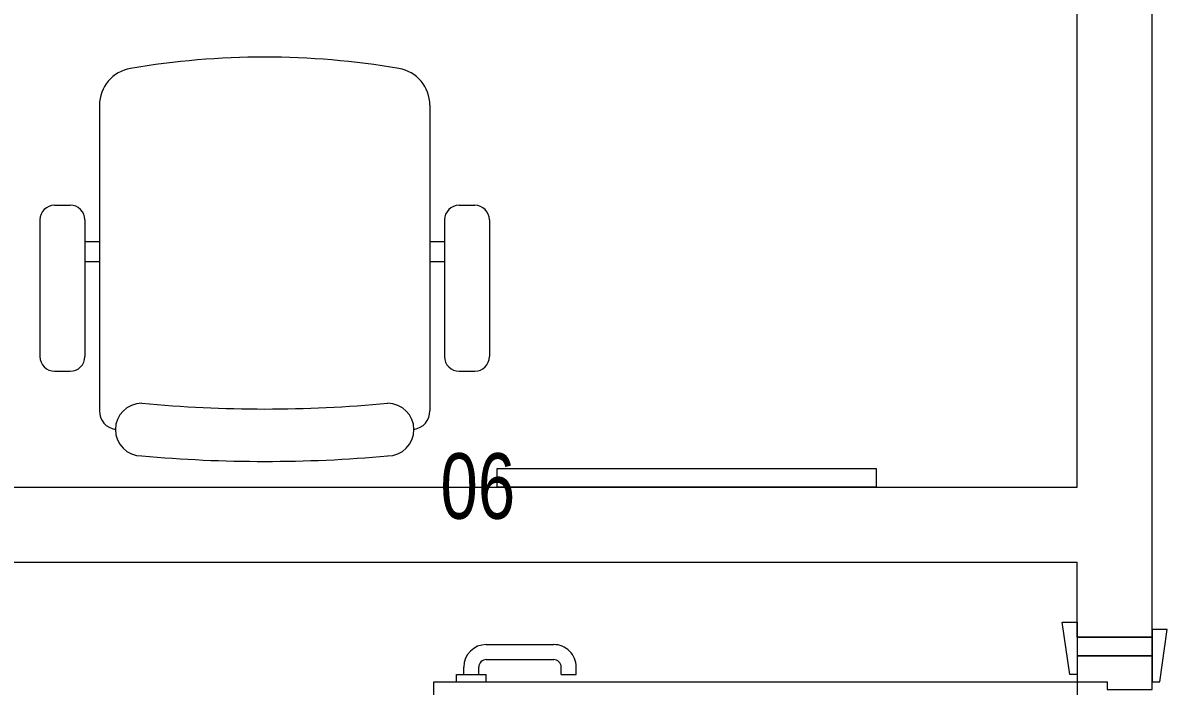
# Model space of a CAD drawing. Extents: x -234346 to 58427, y -132654 to -82394.
# Drawn here: x -130067 to -128540, y -113528 to -112642 of the extents above; entities that cross this region are included whole.
import ezdxf

# ---------------------------------------------------------------- set-up
doc = ezdxf.new("R2010")
doc.units = 0
doc.header["$LTSCALE"] = 8
doc.layers.get('0').update_dxf_attribs({"color": 9, "lineweight": 5})
for name, color, linetype, lineweight in [('72_EGR_EQP_TAG', 9, 'Continuous', 5), ('LOADING', 9, 'Continuous', 5), ('NEW Wall', 9, 'Continuous', 5), ('Walls', 9, 'Continuous', 5), ('Wooden Joinery', 9, 'Continuous', 5)]:
    doc.layers.add(name, color=color, linetype=linetype, lineweight=lineweight)
doc.styles.add('X3G_ENTITY_257CFD', font='swisscl.ttf', dxfattribs={"height": 200})

# ---------------------------------------------------------------- blocks, each defined once
blk = doc.blocks.new('A$C72370EFE')
at = {"layer": 'Wooden Joinery'}
for p, q in [((-0.01, -0.03), (-0.01, -0.07)), ((0, -0.03), (-0.01, -0.03)), ((0.04, -0.03), (0.05, -0.03)), ((0.05, -0.03), (0.05, -0.07)), ((-0.01, -0.04), (-0.02, -0.04)), ((0.05, -0.04), (0.06, -0.04)), ((-0.01, -0.06), (-0.02, -0.06)), ((0.05, -0.06), (0.06, -0.06)), ((-0.05, -0.07), (-0.05, -0.16)), ((-0.03, -0.07), (-0.03, -0.16)), ((0, -0.07), (-0.01, -0.07)), ((0.04, -0.07), (0.05, -0.07)), ((0.07, -0.07), (0.07, -0.16)), ((0.09, -0.07), (0.09, -0.16)), ((-0.01, -0.17), (-0.02, -0.17)), ((-0.01, -0.17), (-0.01, -0.19)), ((0.05, -0.17), (0.06, -0.17)), ((0.05, -0.17), (0.05, -0.19)), ((-0.01, -0.19), (-0.02, -0.19)), ((0.05, -0.19), (0.06, -0.19))]:
    blk.add_line(p, q, dxfattribs=at)
for centre, radius, start, end in [((-0.02, -0.07), 0.03, 90, 180), ((0.06, -0.07), 0.03, 0, 90), ((-0.02, -0.07), 0.01, 90, 180), ((0.06, -0.07), 0.01, 0, 90), ((-0.02, -0.16), 0.03, 180, 270), ((-0.02, -0.16), 0.01, 180, 270), ((0.06, -0.16), 0.01, 270, 0), ((0.06, -0.16), 0.03, 270, 0)]:
    blk.add_arc(centre, radius, start, end, dxfattribs=at)
blk = doc.blocks.new('A$C5DAD61B4')
at = {"layer": 'Wooden Joinery'}
for points in [[(80, 959.1), (80, 969.1), (10, 979.1), (10, 959.1)], [(940, 959.1), (940, 969.1), (1010, 979.1), (1010, 959.1)], [(70, 859.1), (70, 849.1), (0, 839.1), (0, 859.1)], [(120, 859.1), (120, 0), (80, 0), (80, 859.1)], [(950, 859.1), (950, 849.1), (1020, 839.1), (1020, 859.1)]]:
    blk.add_lwpolyline(points, close=True, dxfattribs=at)
for points in [[(45, 859.1), (45, 959.1), (20, 959.1), (20, 859.1), (45, 859.1)], [(45, 859.1), (80, 859.1), (80, 899.1), (90, 899.1), (90, 959.1), (45, 959.1), (45, 859.1)], [(975, 859.1), (940, 859.1), (940, 899.1), (930, 899.1), (930, 959.1), (975, 959.1), (975, 859.1)], [(975, 859.1), (975, 959.1), (1000, 959.1), (1000, 859.1), (975, 859.1)]]:
    blk.add_lwpolyline(points, dxfattribs=at)
blk.add_arc((80, 859.1), 860, 272.666, 0, dxfattribs=at)
at = {"layer": 'Wooden Joinery', "xscale": 999.9999999998854, "yscale": 999.9999999998854, "zscale": 999.9999999998854, "rotation": 180}
blk.add_blockref('A$C72370EFE', (120, 0), dxfattribs=at)
blk = doc.blocks.new('*X17')
for p, q in [((5, 3), (5, 3)), ((5, 3), (5, 3)), ((5, 3), (5, 3)), ((5, 3), (5, 3)), ((5, 3), (5, 3)), ((5, 3), (5, 3)), ((5, 3), (5, 3)), ((5, 3), (5, 3)), ((5, 3), (5, 3)), ((5, 3), (5, 3)), ((5, 3), (5, 3)), ((5, 3), (5, 3)), ((5, 3), (5, 3)), ((5, 3), (5, 3)), ((5, 3), (5, 3)), ((5, 3), (5, 3)), ((5, 3), (5, 3)), ((5, 3), (5, 3)), ((5, 3), (5, 3)), ((5, 3), (5, 3)), ((5, 3), (5, 3)), ((5, 3), (5, 3)), ((5, 3), (5, 3)), ((5, 3), (5, 3)), ((5, 3), (5, 3)), ((5, 3), (5, 3)), ((5, 3), (5, 3)), ((5, 3), (5, 3)), ((5, 3), (5, 3)), ((5, 3), (5, 3)), ((5, 3), (5, 3)), ((5, 3), (5, 3)), ((5, 3), (5, 3)), ((5, 3), (5, 3)), ((5, 3), (5, 3)), ((5, 3), (5, 3)), ((5, 3), (5, 3)), ((5, 3), (5, 3)), ((5, 3), (5, 3)), ((5, 3), (5, 3)), ((5, 3), (5, 3)), ((5, 3), (5, 3)), ((5, 3), (5, 3)), ((5, 3), (5, 3)), ((5, 3), (5, 3)), ((5, 3), (5, 3)), ((5, 3), (5, 3)), ((5, 3), (5, 3)), ((5, 3), (5, 3)), ((5, 3), (5, 3)), ((5, 3), (5, 3)), ((5, 3), (5, 3)), ((5, 3), (5, 3)), ((5, 3), (5, 3)), ((5, 3), (5, 3)), ((5, 3), (5, 3)), ((5, 3), (5, 3)), ((5, 3), (5, 3)), ((5, 3), (5, 3)), ((5, 3), (5, 3)), ((5, 3), (5, 3)), ((5, 3), (5, 3)), ((5, 3), (5, 3)), ((5, 3), (5, 3)), ((5, 3), (5, 3)), ((5, 3), (5, 3)), ((6, 3), (5, 3)), ((5, 3), (5, 3)), ((6, 3), (5, 3)), ((5, 3), (5, 3)), ((6, 3), (5, 3)), ((5, 3), (5, 3)), ((6, 3), (5, 3)), ((5, 3), (5, 3)), ((5, 3), (5, 3)), ((5, 3), (5, 3)), ((5, 3), (5, 3)), ((5, 3), (5, 3)), ((5, 3), (5, 3)), ((5, 3), (5, 3)), ((5, 3), (5, 3)), ((5, 3), (5, 3)), ((5, 3), (5, 3)), ((5, 3), (5, 3)), ((5, 3), (5, 3)), ((5, 3), (5, 3)), ((5, 3), (5, 3)), ((5, 3), (5, 3)), ((5, 3), (5, 3)), ((5, 3), (5, 3)), ((5, 3), (5, 3)), ((5, 3), (5, 3)), ((5, 3), (5, 3)), ((5, 3), (5, 3)), ((5, 3), (5, 3)), ((5, 3), (5, 3)), ((6, 3), (6, 3)), ((6, 3), (6, 3)), ((6, 3), (6, 3)), ((6, 3), (6, 3)), ((6, 3), (6, 3)), ((6, 3), (6, 3)), ((6, 3), (6, 3)), ((6, 3), (6, 3)), ((6, 3), (6, 3)), ((6, 3), (6, 3)), ((6, 3), (6, 3)), ((6, 3), (6, 3)), ((6, 3), (6, 3)), ((6, 3), (6, 3)), ((6, 3), (6, 3)), ((6, 3), (6, 3)), ((6, 3), (6, 3)), ((6, 3), (6, 3)), ((6, 3), (6, 3)), ((6, 3), (6, 3)), ((6, 3), (6, 3)), ((6, 3), (6, 3)), ((6, 3), (6, 3)), ((6, 3), (6, 3)), ((6, 3), (6, 3)), ((6, 3), (6, 3)), ((6, 3), (6, 3)), ((6, 3), (6, 3)), ((6, 3), (6, 3)), ((6, 3), (6, 3)), ((6, 3), (6, 3)), ((6, 3), (6, 3)), ((6, 3), (6, 3)), ((6, 3), (6, 3)), ((6, 3), (6, 3)), ((6, 3), (6, 3)), ((6, 3), (6, 3)), ((6, 3), (6, 3)), ((6, 3), (6, 3)), ((6, 3), (6, 3)), ((6, 3), (6, 3)), ((6, 3), (6, 3)), ((6, 3), (6, 3)), ((6, 3), (6, 3)), ((6, 3), (6, 3)), ((6, 3), (6, 3)), ((6, 3), (6, 3)), ((6, 3), (6, 3)), ((6, 3), (6, 3)), ((6, 3), (6, 3)), ((6, 3), (6, 3)), ((6, 3), (6, 3)), ((6, 3), (6, 3)), ((6, 3), (6, 3)), ((6, 3), (6, 3)), ((6, 3), (6, 3)), ((6, 3), (6, 3)), ((6, 3), (6, 3)), ((6, 3), (6, 3)), ((6, 3), (6, 3)), ((6, 3), (6, 3)), ((6, 3), (6, 3)), ((6, 3), (6, 3)), ((6, 3), (6, 3)), ((6, 3), (6, 3)), ((6, 3), (6, 3)), ((6, 3), (6, 3)), ((6, 3), (6, 3)), ((6, 3), (6, 3)), ((6, 3), (6, 3)), ((6, 3), (6, 3)), ((6, 3), (6, 3)), ((6, 3), (6, 3)), ((6, 3), (6, 3)), ((6, 3), (6, 3)), ((6, 3), (6, 3)), ((6, 3), (6, 3)), ((6, 3), (6, 3)), ((6, 3), (6, 3)), ((6, 3), (6, 3)), ((6, 3), (6, 3)), ((6, 3), (6, 3)), ((6, 3), (6, 3)), ((6, 3), (6, 3)), ((6, 3), (6, 3)), ((6, 3), (6, 3)), ((6, 3), (6, 3)), ((6, 3), (6, 3)), ((6, 3), (6, 3)), ((6, 3), (6, 3)), ((6, 3), (6, 3)), ((6, 3), (6, 3)), ((6, 3), (6, 3)), ((6, 3), (6, 3)), ((6, 3), (6, 3)), ((6, 3), (6, 3)), ((6, 3), (6, 3)), ((6, 3), (6, 3)), ((6, 3), (6, 3)), ((6, 3), (6, 3)), ((6, 3), (6, 3)), ((6, 3), (6, 3)), ((6, 3), (6, 3)), ((6, 3), (6, 3)), ((6, 3), (6, 3)), ((6, 3), (6, 3)), ((6, 3), (6, 3)), ((6, 3), (6, 3)), ((6, 3), (6, 3)), ((6, 3), (6, 3)), ((6, 3), (6, 3)), ((6, 3), (6, 3)), ((6, 3), (6, 3)), ((6, 3), (6, 3)), ((6, 3), (6, 3)), ((6, 3), (6, 3)), ((6, 3), (6, 3)), ((6, 3), (6, 3)), ((6, 3), (6, 3)), ((6, 3), (6, 3)), ((6, 3), (6, 3)), ((6, 3), (6, 3)), ((6, 3), (6, 3)), ((6, 3), (6, 3)), ((6, 3), (6, 3)), ((6, 3), (6, 3)), ((6, 3), (6, 3)), ((6, 3), (6, 3)), ((6, 3), (6, 3)), ((6, 3), (6, 3)), ((6, 3), (6, 3)), ((6, 3), (6, 3)), ((6, 3), (6, 3)), ((6, 3), (6, 3)), ((6, 3), (6, 3)), ((6, 3), (6, 3)), ((6, 3), (6, 3)), ((6, 3), (6, 3)), ((6, 3), (6, 3)), ((6, 3), (6, 3)), ((6, 3), (6, 3)), ((6, 3), (6, 3)), ((6, 3), (6, 3)), ((6, 3), (6, 3)), ((6, 3), (6, 3)), ((6, 3), (6, 3)), ((6, 3), (6, 3)), ((6, 3), (6, 3)), ((6, 3), (6, 3)), ((6, 3), (6, 3)), ((6, 3), (6, 3)), ((6, 3), (6, 3)), ((6, 3), (6, 3)), ((6, 3), (6, 3)), ((6, 3), (6, 3)), ((6, 3), (6, 3)), ((6, 3), (6, 3)), ((6, 3), (6, 3)), ((6, 3), (6, 3)), ((6, 3), (6, 3)), ((6, 3), (6, 3)), ((6, 3), (6, 3)), ((6, 3), (6, 3)), ((6, 3), (6, 3)), ((6, 3), (6, 3)), ((6, 3), (6, 3)), ((6, 3), (6, 3)), ((6, 3), (6, 3)), ((6, 3), (6, 3)), ((6, 3), (6, 3)), ((6, 3), (6, 3)), ((6, 3), (6, 3)), ((6, 3), (6, 3)), ((6, 3), (6, 3)), ((6, 3), (6, 3)), ((6, 3), (6, 3)), ((6, 3), (6, 3)), ((6, 3), (6, 3)), ((6, 3), (6, 3)), ((6, 3), (6, 3)), ((6, 3), (6, 3)), ((6, 3), (6, 3)), ((6, 3), (6, 3)), ((6, 3), (6, 3)), ((6, 3), (6, 3)), ((6, 3), (6, 3)), ((6, 3), (6, 3)), ((6, 3), (6, 3)), ((6, 3), (6, 3)), ((6, 3), (6, 3)), ((6, 3), (6, 3)), ((6, 3), (6, 3)), ((6, 3), (6, 3)), ((6, 3), (6, 3)), ((6, 3), (6, 3)), ((6, 3), (6, 3)), ((6, 3), (6, 3)), ((6, 3), (6, 3)), ((6, 3), (6, 3)), ((6, 3), (6, 3)), ((6, 3), (6, 3)), ((6, 3), (6, 3)), ((6, 3), (6, 3)), ((6, 3), (6, 3)), ((6, 3), (5, 3)), ((6, 3), (5, 3)), ((6, 3), (5, 3)), ((6, 3), (5, 3)), ((6, 3), (5, 3)), ((6, 3), (6, 3)), ((6, 3), (6, 3)), ((6, 3), (6, 3)), ((6, 3), (6, 3)), ((6, 3), (6, 3)), ((6, 3), (6, 3)), ((6, 3), (6, 3)), ((6, 3), (6, 3)), ((6, 3), (6, 3)), ((6, 3), (6, 3)), ((6, 3), (6, 3)), ((6, 3), (6, 3)), ((6, 3), (6, 3)), ((6, 3), (6, 3)), ((6, 3), (6, 3)), ((6, 3), (6, 3)), ((6, 3), (6, 3)), ((6, 3), (6, 3)), ((6, 3), (6, 3)), ((6, 3), (6, 3)), ((6, 3), (6, 3)), ((6, 3), (6, 3)), ((6, 3), (6, 3)), ((6, 3), (6, 3)), ((6, 3), (6, 3)), ((6, 3), (6, 3)), ((6, 3), (6, 3)), ((6, 3), (6, 3)), ((6, 3), (6, 3)), ((6, 3), (6, 3)), ((6, 3), (6, 3)), ((6, 3), (6, 3)), ((6, 3), (6, 3)), ((6, 3), (6, 3)), ((6, 3), (6, 3)), ((6, 3), (6, 3)), ((6, 3), (6, 3)), ((6, 3), (6, 3)), ((6, 3), (6, 3)), ((6, 3), (6, 3)), ((6, 3), (6, 3)), ((6, 3), (6, 3)), ((6, 3), (6, 3)), ((6, 3), (6, 3)), ((6, 3), (6, 3)), ((6, 3), (6, 3)), ((6, 3), (6, 3)), ((6, 3), (6, 3)), ((6, 3), (6, 3)), ((6, 3), (6, 3)), ((6, 3), (6, 3)), ((6, 3), (6, 3)), ((6, 3), (6, 3)), ((6, 3), (6, 3)), ((6, 3), (6, 3)), ((6, 3), (6, 3)), ((6, 3), (6, 3)), ((6, 3), (6, 3)), ((6, 3), (6, 3)), ((6, 3), (6, 3)), ((6, 3), (6, 3)), ((6, 3), (6, 3)), ((6, 3), (6, 3)), ((6, 3), (6, 3)), ((6, 3), (6, 3)), ((6, 3), (6, 3)), ((6, 3), (6, 3)), ((6, 3), (6, 3)), ((6, 3), (6, 3)), ((6, 3), (6, 3)), ((6, 3), (6, 3)), ((6, 3), (6, 3)), ((6, 3), (6, 3)), ((6, 3), (6, 3)), ((6, 3), (6, 3)), ((6, 3), (6, 3)), ((6, 3), (6, 3)), ((6, 3), (6, 3)), ((6, 3), (6, 3)), ((6, 3), (6, 3)), ((6, 3), (6, 3)), ((6, 3), (6, 3)), ((6, 3), (6, 3)), ((6, 3), (6, 3)), ((6, 3), (6, 3)), ((6, 3), (6, 3)), ((6, 3), (6, 3)), ((6, 3), (6, 3)), ((6, 3), (6, 3)), ((6, 3), (6, 3)), ((6, 3), (6, 3)), ((6, 3), (6, 3)), ((6, 3), (6, 3)), ((6, 3), (6, 3)), ((6, 3), (6, 3)), ((6, 3), (6, 3)), ((6, 3), (6, 3)), ((6, 3), (6, 3)), ((6, 3), (6, 3)), ((6, 3), (6, 3)), ((6, 3), (6, 3)), ((6, 3), (6, 3)), ((6, 3), (6, 3)), ((6, 3), (6, 3)), ((6, 3), (6, 3)), ((6, 3), (6, 3)), ((6, 3), (6, 3)), ((6, 3), (6, 3)), ((6, 3), (6, 3)), ((6, 3), (6, 3)), ((6, 3), (6, 3)), ((6, 3), (6, 3)), ((6, 3), (6, 3)), ((6, 3), (6, 3)), ((6, 3), (6, 3)), ((6, 3), (6, 3)), ((6, 3), (6, 3)), ((6, 3), (6, 3)), ((6, 3), (6, 3)), ((6, 3), (6, 3)), ((6, 3), (6, 3)), ((6, 3), (6, 3)), ((6, 3), (6, 3)), ((6, 3), (6, 3)), ((6, 3), (6, 3)), ((6, 3), (6, 3)), ((6, 3), (6, 3)), ((6, 3), (6, 3)), ((6, 3), (6, 3)), ((6, 3), (6, 3)), ((6, 3), (6, 3)), ((6, 3), (6, 3)), ((6, 3), (6, 3)), ((6, 3), (6, 3)), ((6, 3), (6, 3)), ((6, 3), (6, 3)), ((6, 3), (6, 3)), ((6, 3), (6, 3)), ((6, 3), (6, 3)), ((6, 3), (6, 3)), ((6, 3), (6, 3)), ((6, 3), (6, 3)), ((6, 3), (6, 3)), ((6, 3), (6, 3)), ((6, 3), (6, 3)), ((6, 3), (6, 3)), ((6, 3), (6, 3)), ((6, 3), (6, 3)), ((6, 3), (6, 3)), ((6, 3), (6, 3)), ((6, 3), (6, 3)), ((6, 3), (6, 3)), ((6, 3), (6, 3)), ((6, 3), (6, 3)), ((6, 3), (6, 3)), ((6, 3), (6, 3)), ((6, 3), (6, 3)), ((6, 3), (6, 3)), ((6, 3), (6, 3)), ((6, 3), (6, 3)), ((6, 3), (6, 3)), ((6, 3), (6, 3)), ((6, 3), (6, 3)), ((6, 3), (6, 3)), ((6, 3), (6, 3)), ((6, 3), (6, 3)), ((6, 3), (6, 3)), ((6, 3), (6, 3)), ((6, 3), (6, 3)), ((6, 3), (6, 3)), ((6, 3), (6, 3)), ((6, 3), (6, 3)), ((6, 3), (6, 3)), ((6, 3), (6, 3)), ((6, 3), (6, 3)), ((6, 3), (6, 3)), ((6, 3), (6, 3)), ((6, 3), (6, 3)), ((6, 3), (6, 3)), ((6, 3), (6, 3)), ((6, 3), (6, 3)), ((6, 3), (6, 3)), ((6, 3), (6, 3)), ((6, 3), (6, 3)), ((6, 3), (6, 3)), ((6, 3), (6, 3)), ((6, 3), (6, 3)), ((6, 3), (6, 3)), ((6, 3), (6, 3)), ((6, 3), (6, 3)), ((6, 3), (6, 3)), ((6, 3), (6, 3)), ((6, 3), (6, 3)), ((6, 3), (6, 3)), ((6, 3), (6, 3)), ((6, 3), (6, 3)), ((6, 3), (6, 3)), ((6, 3), (6, 3)), ((6, 3), (6, 3)), ((6, 3), (6, 3)), ((6, 3), (6, 3)), ((6, 3), (6, 3)), ((6, 3), (6, 3)), ((6, 3), (6, 3)), ((6, 3), (6, 3)), ((6, 3), (6, 3)), ((6, 3), (6, 3)), ((6, 3), (6, 3)), ((6, 3), (6, 3)), ((6, 3), (6, 3)), ((6, 3), (6, 3)), ((6, 3), (6, 3)), ((6, 3), (6, 3)), ((6, 3), (6, 3)), ((6, 3), (6, 3)), ((6, 3), (6, 3)), ((6, 3), (6, 3)), ((6, 3), (6, 3)), ((6, 3), (6, 3)), ((6, 3), (6, 3)), ((6, 3), (6, 3)), ((6, 3), (6, 3)), ((6, 3), (6, 3)), ((6, 3), (6, 3)), ((6, 3), (6, 3)), ((6, 3), (6, 3)), ((6, 3), (6, 3)), ((6, 3), (6, 3)), ((6, 3), (6, 3)), ((6, 3), (6, 3)), ((6, 3), (6, 3)), ((6, 3), (6, 3)), ((6, 3), (6, 3)), ((6, 3), (6, 3)), ((6, 3), (6, 3)), ((6, 3), (6, 3)), ((6, 3), (6, 3)), ((6, 3), (6, 3)), ((6, 3), (6, 3)), ((6, 3), (6, 3)), ((6, 3), (6, 3)), ((6, 3), (6, 3)), ((6, 3), (6, 3)), ((6, 3), (6, 3)), ((6, 3), (6, 3)), ((6, 3), (6, 3)), ((6, 3), (6, 3)), ((6, 3), (6, 3)), ((6, 3), (6, 3)), ((6, 3), (6, 3)), ((6, 3), (6, 3)), ((6, 3), (6, 3)), ((6, 3), (6, 3)), ((6, 3), (6, 3)), ((6, 3), (6, 3)), ((6, 3), (6, 3)), ((6, 3), (6, 3)), ((6, 3), (6, 3)), ((6, 3), (6, 3)), ((6, 3), (6, 3)), ((6, 3), (6, 3)), ((6, 3), (6, 3)), ((6, 3), (6, 3)), ((6, 3), (6, 3)), ((6, 3), (6, 3)), ((6, 3), (6, 3)), ((6, 3), (6, 3)), ((6, 3), (6, 3)), ((6, 3), (6, 3)), ((6, 3), (6, 3)), ((6, 3), (6, 3)), ((6, 3), (6, 3)), ((6, 3), (6, 3)), ((6, 3), (6, 3)), ((6, 3), (6, 3)), ((6, 3), (6, 3)), ((6, 3), (6, 3)), ((6, 3), (6, 3)), ((6, 3), (6, 3)), ((6, 3), (6, 3)), ((6, 3), (6, 3)), ((6, 3), (6, 3)), ((6, 3), (6, 3)), ((6, 3), (6, 3)), ((6, 3), (6, 3)), ((6, 3), (6, 3)), ((6, 3), (6, 3)), ((6, 3), (6, 3)), ((6, 3), (6, 3)), ((6, 3), (6, 3)), ((6, 3), (6, 3)), ((6, 3), (6, 3)), ((6, 3), (6, 3)), ((6, 3), (6, 3)), ((6, 3), (6, 3)), ((6, 3), (6, 3)), ((6, 3), (6, 3)), ((6, 3), (6, 3)), ((6, 3), (6, 3)), ((6, 3), (6, 3)), ((6, 3), (6, 3)), ((6, 3), (6, 3)), ((6, 3), (6, 3)), ((6, 3), (6, 3)), ((6, 3), (6, 3)), ((6, 3), (6, 3)), ((6, 3), (6, 3)), ((6, 3), (6, 3)), ((6, 3), (6, 3)), ((6, 3), (6, 3)), ((6, 3), (6, 3)), ((6, 3), (6, 3)), ((6, 3), (6, 3)), ((6, 3), (6, 3)), ((6, 3), (6, 3)), ((6, 3), (6, 3)), ((6, 3), (6, 3))]:
    blk.add_line(p, q)
blk = doc.blocks.new('*X18')
for p, q in [((13, 1), (13, 1)), ((13, 1), (13, 1)), ((13, 1), (13, 1)), ((13, 1), (13, 1)), ((13, 1), (13, 1)), ((13, 1), (13, 1)), ((13, 1), (13, 1)), ((13, 1), (13, 1)), ((13, 1), (13, 1)), ((13, 1), (13, 1)), ((13, 1), (13, 1)), ((13, 1), (13, 1)), ((13, 1), (13, 1)), ((13, 1), (13, 1)), ((13, 1), (13, 1)), ((13, 1), (14, 1)), ((13, 1), (14, 1)), ((13, 1), (14, 1)), ((13, 1), (13, 1)), ((13, 1), (13, 1)), ((13, 1), (13, 1)), ((13, 1), (13, 1)), ((13, 1), (13, 1)), ((13, 1), (13, 1)), ((13, 1), (13, 1)), ((13, 1), (13, 1)), ((13, 1), (13, 1)), ((13, 1), (13, 1)), ((13, 1), (13, 1)), ((13, 1), (13, 1)), ((13, 1), (13, 1)), ((13, 1), (13, 1)), ((13, 1), (13, 1)), ((13, 1), (13, 1)), ((13, 1), (13, 1)), ((13, 1), (13, 1)), ((13, 1), (13, 1)), ((13, 1), (13, 1)), ((13, 1), (13, 1)), ((13, 1), (13, 1)), ((13, 1), (13, 1)), ((13, 1), (13, 1)), ((13, 1), (13, 1)), ((13, 1), (13, 1)), ((13, 1), (13, 1)), ((13, 1), (13, 1)), ((13, 1), (13, 1)), ((13, 1), (13, 1)), ((13, 1), (13, 1)), ((13, 1), (13, 1)), ((13, 1), (13, 1)), ((13, 1), (13, 1)), ((13, 1), (13, 1)), ((13, 1), (13, 1)), ((13, 1), (13, 1)), ((13, 1), (13, 1)), ((13, 1), (13, 1)), ((13, 1), (13, 1)), ((13, 1), (13, 1)), ((13, 1), (13, 1)), ((13, 1), (13, 1)), ((13, 1), (13, 1)), ((13, 1), (13, 1)), ((13, 1), (13, 1)), ((13, 1), (13, 1)), ((13, 1), (13, 1)), ((13, 1), (13, 1)), ((13, 1), (13, 1)), ((13, 1), (13, 1)), ((13, 1), (13, 1)), ((13, 1), (13, 1)), ((13, 1), (13, 1)), ((13, 1), (13, 1)), ((13, 1), (13, 1)), ((13, 1), (13, 1)), ((13, 1), (13, 1)), ((13, 1), (13, 1)), ((13, 1), (13, 1)), ((13, 1), (13, 1)), ((13, 1), (13, 1)), ((13, 1), (13, 1)), ((13, 1), (13, 1)), ((13, 1), (13, 1)), ((13, 1), (13, 1)), ((13, 1), (13, 1)), ((13, 1), (13, 1)), ((13, 1), (13, 1)), ((13, 1), (13, 1)), ((13, 1), (13, 1)), ((13, 1), (13, 1)), ((13, 1), (13, 1)), ((13, 1), (13, 1)), ((13, 1), (13, 1)), ((13, 1), (13, 1)), ((13, 1), (13, 1)), ((13, 1), (13, 1)), ((13, 1), (13, 1)), ((13, 1), (13, 1)), ((13, 1), (13, 1)), ((13, 1), (13, 1)), ((13, 1), (13, 1)), ((13, 1), (13, 1)), ((13, 1), (13, 1)), ((13, 1), (13, 1)), ((13, 1), (13, 1)), ((13, 1), (13, 1)), ((13, 1), (13, 1)), ((13, 1), (13, 1)), ((13, 1), (13, 1)), ((13, 1), (13, 1)), ((13, 1), (13, 1)), ((13, 1), (13, 1)), ((13, 1), (13, 1)), ((13, 1), (13, 1)), ((13, 1), (13, 1)), ((13, 1), (13, 1)), ((13, 1), (13, 1)), ((13, 1), (13, 1)), ((13, 1), (13, 1)), ((13, 1), (13, 1)), ((13, 1), (13, 1)), ((13, 1), (13, 1)), ((13, 1), (13, 1)), ((13, 1), (14, 1)), ((13, 0), (13, 0)), ((13, 0), (13, 0)), ((13, 0), (13, 0)), ((13, 0), (13, 0)), ((13, 0), (13, 0)), ((13, 0), (13, 0)), ((13, 0), (13, 0)), ((13, 0), (13, 0)), ((13, 0), (13, 0)), ((13, 0), (13, 0)), ((13, 0), (13, 0)), ((13, 0), (13, 0)), ((13, 0), (13, 0)), ((13, 0), (13, 0)), ((13, 0), (13, 0)), ((13, 0), (13, 0)), ((13, 0), (13, 0)), ((13, 0), (13, 0)), ((13, 0), (13, 0)), ((13, 0), (13, 0)), ((13, 0), (13, 0)), ((13, 0), (13, 0)), ((13, 0), (13, 0)), ((13, 0), (13, 0)), ((13, 0), (13, 0)), ((13, 0), (13, 0)), ((13, 0), (13, 0)), ((13, 0), (13, 0)), ((13, 0), (13, 0)), ((13, 0), (13, 0)), ((13, 0), (13, 0)), ((13, 0), (13, 0)), ((13, 0), (13, 0)), ((13, 0), (13, 0)), ((13, 0), (13, 0)), ((13, 0), (13, 0)), ((13, 0), (13, 0)), ((13, 0), (13, 0)), ((13, 0), (13, 0)), ((13, 0), (13, 0)), ((13, 0), (13, 0)), ((13, 0), (13, 0)), ((13, 0), (13, 0)), ((13, 0), (13, 0)), ((13, 0), (13, 0)), ((13, 0), (13, 0)), ((13, 0), (13, 0)), ((13, 0), (13, 0)), ((13, 0), (14, 0)), ((13, 0), (14, 0)), ((13, 0), (13, 0)), ((13, 0), (14, 0)), ((14, 1), (14, 1)), ((14, 1), (14, 1)), ((14, 1), (14, 1)), ((14, 1), (14, 1)), ((14, 1), (14, 1)), ((14, 1), (14, 1)), ((14, 1), (14, 1)), ((14, 1), (14, 1)), ((14, 1), (14, 1)), ((14, 1), (14, 1)), ((14, 1), (14, 1)), ((14, 1), (14, 1)), ((14, 1), (14, 1)), ((14, 1), (14, 1)), ((14, 1), (14, 1)), ((14, 1), (14, 1)), ((14, 1), (14, 1)), ((14, 1), (14, 1)), ((14, 1), (14, 1)), ((14, 1), (14, 1)), ((14, 1), (14, 1)), ((14, 1), (14, 1)), ((14, 1), (14, 1)), ((14, 1), (14, 1)), ((14, 1), (14, 1)), ((14, 1), (14, 1)), ((14, 1), (14, 1)), ((14, 1), (14, 1)), ((14, 1), (14, 1)), ((14, 1), (14, 1)), ((14, 1), (14, 1)), ((14, 1), (14, 1)), ((14, 1), (14, 1)), ((14, 1), (14, 1)), ((14, 1), (14, 1)), ((14, 1), (14, 1)), ((14, 1), (14, 1)), ((14, 1), (14, 1)), ((14, 1), (14, 1)), ((14, 1), (14, 1)), ((14, 1), (14, 1)), ((14, 1), (14, 1)), ((14, 1), (14, 1)), ((14, 1), (14, 1)), ((14, 1), (14, 1)), ((14, 1), (14, 1)), ((14, 1), (14, 1)), ((14, 1), (14, 1)), ((14, 1), (14, 1)), ((14, 1), (14, 1)), ((14, 1), (14, 1)), ((14, 1), (14, 1)), ((14, 1), (14, 1)), ((14, 1), (14, 1)), ((14, 1), (14, 1)), ((14, 1), (14, 1)), ((14, 1), (14, 1)), ((14, 1), (14, 1)), ((14, 1), (14, 1)), ((14, 1), (14, 1)), ((14, 1), (14, 1)), ((14, 1), (14, 1)), ((14, 1), (14, 1)), ((14, 1), (14, 1)), ((14, 1), (14, 1)), ((14, 1), (14, 1)), ((14, 1), (14, 1)), ((14, 1), (14, 1)), ((14, 1), (14, 1)), ((14, 1), (14, 1)), ((14, 1), (14, 1)), ((14, 1), (14, 1)), ((14, 1), (14, 1)), ((14, 1), (14, 1)), ((14, 1), (14, 1)), ((14, 1), (14, 1)), ((14, 1), (14, 1)), ((14, 1), (14, 1)), ((14, 1), (14, 1)), ((14, 1), (14, 1)), ((14, 1), (14, 1)), ((14, 1), (14, 1)), ((14, 1), (14, 1)), ((14, 1), (14, 1)), ((14, 1), (14, 1)), ((14, 1), (14, 1)), ((14, 1), (14, 1)), ((14, 1), (14, 1)), ((14, 1), (14, 1)), ((14, 1), (14, 1)), ((14, 1), (14, 1)), ((14, 1), (14, 1)), ((14, 1), (14, 1)), ((14, 1), (14, 1)), ((14, 0), (14, 0)), ((14, 0), (14, 0)), ((14, 0), (14, 0)), ((14, 0), (14, 0)), ((14, 0), (14, 0)), ((14, 0), (14, 0)), ((14, 0), (14, 0)), ((14, 0), (14, 0)), ((14, 0), (14, 0)), ((14, 0), (14, 0)), ((14, 0), (14, 0)), ((14, 0), (14, 0)), ((14, 0), (14, 0)), ((14, 0), (14, 0)), ((14, 0), (14, 0)), ((14, 0), (14, 0)), ((14, 0), (14, 0)), ((14, 0), (14, 0)), ((14, 0), (14, 0)), ((14, 0), (14, 0)), ((14, 0), (14, 0)), ((14, 0), (14, 0)), ((14, 0), (14, 0)), ((14, 0), (14, 0)), ((14, 0), (14, 0)), ((14, 0), (14, 0)), ((14, 0), (14, 0)), ((14, 0), (14, 0)), ((14, 0), (14, 0)), ((14, 0), (14, 0)), ((14, 0), (14, 0)), ((14, 0), (14, 0)), ((14, 0), (14, 0)), ((14, 0), (14, 0)), ((14, 0), (14, 0)), ((14, 0), (14, 0)), ((14, 0), (14, 0)), ((14, 0), (14, 0)), ((14, 0), (14, 0)), ((14, 0), (14, 0)), ((14, 0), (14, 0)), ((14, 0), (14, 0)), ((14, 0), (14, 0)), ((14, 0), (14, 0)), ((14, 0), (14, 0)), ((14, 0), (14, 0)), ((14, 0), (14, 0)), ((14, 0), (14, 0)), ((13, 0), (13, 0)), ((13, 0), (14, 0)), ((13, 0), (13, 0)), ((13, 0), (14, 0)), ((13, 0), (13, 0)), ((13, 0), (14, 0)), ((13, 0), (13, 0)), ((13, 0), (13, 0)), ((13, 0), (13, 0)), ((13, 0), (13, 0)), ((13, 0), (14, 0)), ((13, 0), (13, 0)), ((13, 0), (14, 0)), ((13, 0), (13, 0)), ((13, 0), (14, 0)), ((13, 0), (13, 0)), ((13, 0), (14, 0)), ((13, 0), (13, 0)), ((13, 0), (14, 0)), ((13, 0), (13, 0)), ((13, 0), (14, 0)), ((13, 0), (13, 0)), ((13, 0), (14, 0)), ((13, 0), (13, 0)), ((13, 0), (13, 0)), ((13, 0), (13, 0)), ((13, 0), (14, 0)), ((13, 0), (13, 0)), ((13, 0), (14, 0)), ((13, 0), (13, 0)), ((13, 0), (14, 0)), ((13, 0), (13, 0)), ((13, 0), (14, 0)), ((13, 0), (13, 0)), ((13, 0), (13, 0)), ((13, 0), (13, 0)), ((13, 0), (13, 0)), ((13, 0), (13, 0)), ((13, 0), (13, 0)), ((13, 0), (13, 0)), ((13, 0), (13, 0)), ((13, 0), (13, 0)), ((13, 0), (13, 0)), ((13, 0), (13, 0)), ((13, 0), (13, 0)), ((13, 0), (13, 0)), ((13, 0), (13, 0)), ((13, 0), (13, 0)), ((13, 0), (13, 0)), ((13, 0), (13, 0)), ((13, 0), (13, 0)), ((13, 0), (13, 0)), ((13, 0), (13, 0)), ((13, 0), (13, 0)), ((13, 0), (13, 0)), ((13, 0), (13, 0)), ((13, 0), (13, 0)), ((13, 0), (13, 0)), ((13, 0), (13, 0)), ((13, 0), (13, 0)), ((13, 0), (13, 0)), ((13, 0), (13, 0)), ((13, 0), (13, 0)), ((13, 0), (13, 0)), ((13, -1), (13, -1)), ((13, -1), (13, -1)), ((13, -1), (13, -1)), ((13, -1), (13, -1)), ((13, -1), (13, -1)), ((13, -1), (14, -1)), ((13, -1), (13, -1)), ((14, 0), (14, 0)), ((14, 0), (14, 0)), ((14, 0), (14, 0)), ((14, 0), (14, 0)), ((14, 0), (14, 0)), ((14, 0), (14, 0)), ((14, 0), (14, 0)), ((14, 0), (14, 0)), ((14, 0), (14, 0)), ((14, 0), (14, 0)), ((14, 0), (14, 0)), ((14, 0), (14, 0)), ((14, 0), (14, 0)), ((14, 0), (14, 0)), ((14, 0), (14, 0)), ((13, 0), (14, 0)), ((14, 0), (14, 0)), ((14, 0), (14, 0)), ((14, 0), (14, 0)), ((14, 0), (14, 0)), ((14, 0), (14, 0)), ((14, 0), (14, 0)), ((14, 0), (14, 0)), ((14, 0), (14, 0)), ((14, 0), (14, 0)), ((14, 0), (14, 0)), ((14, 0), (14, 0)), ((14, 0), (14, 0)), ((14, 0), (14, 0)), ((14, 0), (14, 0)), ((14, 0), (14, 0)), ((14, 0), (14, 0)), ((14, 0), (14, 0)), ((14, 0), (14, 0)), ((14, 0), (14, 0)), ((14, 0), (14, 0)), ((14, 0), (14, 0)), ((14, 0), (14, 0)), ((14, 0), (14, 0)), ((14, 0), (14, 0)), ((14, 0), (14, 0)), ((14, 0), (14, 0)), ((14, 0), (14, 0)), ((14, 0), (14, 0)), ((14, 0), (14, 0)), ((14, 0), (14, 0)), ((14, 0), (14, 0)), ((14, 0), (14, 0)), ((14, 0), (14, 0)), ((14, 0), (14, 0)), ((14, -1), (14, -1)), ((14, -1), (14, -1)), ((14, -1), (14, -1)), ((14, -1), (14, -1)), ((14, -1), (14, -1))]:
    blk.add_line(p, q)
blk = doc.blocks.new('GF21018-P')
for p, q in [((-0.2207, 0.4756), (-0.2207, 0.0675)), ((0.2205, 0.4756), (0.2205, 0.0675)), ((-0.2806, 0.3422), (-0.2598, 0.3422)), ((0.2596, 0.3422), (0.2804, 0.3422)), ((-0.3002, 0.3226), (-0.3002, 0.14)), ((-0.2402, 0.3226), (-0.2402, 0.14)), ((0.24, 0.3226), (0.24, 0.14)), ((0.3, 0.3226), (0.3, 0.14)), ((-0.2402, 0.2937), (-0.2207, 0.2937)), ((0.2205, 0.2937), (0.24, 0.2937)), ((-0.2402, 0.2671), (-0.2207, 0.2671)), ((0.2205, 0.2671), (0.24, 0.2671)), ((-0.2806, 0.1204), (-0.2598, 0.1204)), ((0.2596, 0.1204), (0.2804, 0.1204))]:
    blk.add_line(p, q)
for points in [[(0.24, 0.2937), (0.24, 0.2937), (0.24, 0.2937), (0.24, 0.2937), (0.24, 0.2937), (0.24, 0.2937), (0.24, 0.2937), (0.24, 0.2937), (0.24, 0.2937), (0.24, 0.2937), (0.24, 0.2937), (0.24, 0.2937), (0.24, 0.2937), (0.24, 0.2937), (0.24, 0.2937), (0.24, 0.2937), (0.24, 0.2937), (0.24, 0.2937), (0.24, 0.2937), (0.24, 0.2937), (0.24, 0.2937), (0.24, 0.2937), (0.24, 0.2937), (0.24, 0.2937), (0.24, 0.2937), (0.24, 0.2937), (0.24, 0.2937), (0.24, 0.2937), (0.24, 0.2937), (0.24, 0.2937), (0.24, 0.2937), (0.24, 0.2937), (0.24, 0.2937), (0.24, 0.2937), (0.24, 0.2937), (0.24, 0.2937), (0.24, 0.2937), (0.24, 0.2937), (0.24, 0.2937), (0.24, 0.2937), (0.24, 0.2937), (0.24, 0.2937), (0.24, 0.2937), (0.24, 0.2937), (0.24, 0.2937), (0.24, 0.2937), (0.24, 0.2937), (0.24, 0.2937), (0.24, 0.2937), (0.24, 0.2937), (0.24, 0.2937), (0.24, 0.2937), (0.24, 0.2937), (0.24, 0.2937), (0.24, 0.2937), (0.24, 0.2937), (0.24, 0.2937), (0.24, 0.2937), (0.24, 0.2937), (0.24, 0.2937), (0.24, 0.2937), (0.24, 0.2937), (0.24, 0.2937), (0.24, 0.2937), (0.24, 0.2937), (0.24, 0.2937), (0.24, 0.2937), (0.24, 0.2937), (0.24, 0.2937), (0.24, 0.2937), (0.24, 0.2937), (0.24, 0.2937), (0.24, 0.2937), (0.24, 0.2937), (0.24, 0.2937), (0.24, 0.2937), (0.24, 0.2937), (0.24, 0.2937), (0.24, 0.2937), (0.24, 0.2937), (0.24, 0.2937), (0.24, 0.2937), (0.24, 0.2937), (0.24, 0.2937), (0.24, 0.2937), (0.24, 0.2937), (0.24, 0.2937), (0.24, 0.2937), (0.24, 0.2937), (0.24, 0.2937), (0.24, 0.2937), (0.24, 0.2937), (0.24, 0.2937), (0.24, 0.2937), (0.24, 0.2937), (0.24, 0.2937), (0.24, 0.2937), (0.24, 0.2937), (0.24, 0.2937), (0.24, 0.2937), (0.24, 0.2937), (0.24, 0.2937), (0.24, 0.2937), (0.24, 0.2937), (0.24, 0.2937), (0.24, 0.2937), (0.24, 0.2937), (0.24, 0.2937), (0.24, 0.2937), (0.24, 0.2937), (0.24, 0.2937), (0.24, 0.2937), (0.24, 0.2937), (0.24, 0.2937), (0.24, 0.2937), (0.24, 0.2937), (0.24, 0.2937), (0.24, 0.2937), (0.24, 0.2937), (0.24, 0.2937), (0.24, 0.2937), (0.24, 0.2937), (0.24, 0.2937), (0.24, 0.2937), (0.24, 0.2937), (0.24, 0.2937), (0.24, 0.2937), (0.24, 0.2937), (0.24, 0.2937), (0.24, 0.2937), (0.24, 0.2937), (0.24, 0.2937), (0.24, 0.2937), (0.24, 0.2937), (0.24, 0.2937), (0.24, 0.2937), (0.24, 0.2937), (0.24, 0.2937), (0.24, 0.2937), (0.24, 0.2937), (0.24, 0.2937), (0.24, 0.2937), (0.24, 0.2937), (0.24, 0.2937), (0.24, 0.2937), (0.24, 0.2937), (0.24, 0.2937), (0.24, 0.2937), (0.24, 0.2937), (0.24, 0.2937), (0.24, 0.2937), (0.24, 0.2937), (0.24, 0.2937), (0.24, 0.2937), (0.24, 0.2937), (0.24, 0.2937), (0.24, 0.2937), (0.24, 0.2937), (0.24, 0.2937), (0.24, 0.2937), (0.24, 0.2937), (0.24, 0.2937), (0.24, 0.2937), (0.24, 0.2937), (0.24, 0.2937), (0.24, 0.2937), (0.24, 0.2937), (0.24, 0.2937), (0.24, 0.2937), (0.24, 0.2937), (0.24, 0.2937), (0.24, 0.2937), (0.24, 0.2937), (0.24, 0.2937), (0.24, 0.2937), (0.24, 0.2937), (0.24, 0.2937), (0.24, 0.2937), (0.24, 0.2937), (0.24, 0.2937), (0.24, 0.2937), (0.24, 0.2937), (0.24, 0.2937), (0.24, 0.2937), (0.24, 0.2937), (0.24, 0.2937), (0.24, 0.2937), (0.24, 0.2937), (0.24, 0.2937), (0.24, 0.2937), (0.24, 0.2937), (0.24, 0.2937), (0.24, 0.2937), (0.24, 0.2937), (0.24, 0.2937), (0.24, 0.2937), (0.24, 0.2937), (0.24, 0.2937), (0.24, 0.2937), (0.24, 0.2937), (0.24, 0.2937), (0.24, 0.2937), (0.24, 0.2937), (0.24, 0.2937), (0.24, 0.2937), (0.24, 0.2937), (0.24, 0.2937), (0.24, 0.2937), (0.24, 0.2937), (0.24, 0.2937), (0.24, 0.2937), (0.24, 0.2937), (0.24, 0.2937), (0.24, 0.2937), (0.24, 0.2937), (0.24, 0.2937), (0.24, 0.2937), (0.24, 0.2937), (0.24, 0.2937), (0.24, 0.2937), (0.24, 0.2937), (0.24, 0.2937), (0.24, 0.2937), (0.24, 0.2937), (0.24, 0.2937), (0.24, 0.2937), (0.24, 0.2937), (0.24, 0.2937), (0.24, 0.2937), (0.24, 0.2937), (0.24, 0.2937), (0.24, 0.2937), (0.24, 0.2937), (0.24, 0.2937), (0.24, 0.2937), (0.24, 0.2937), (0.24, 0.2937), (0.24, 0.2937), (0.24, 0.2937), (0.24, 0.2937), (0.24, 0.2937), (0.24, 0.2937), (0.24, 0.2937), (0.24, 0.2937), (0.24, 0.2937), (0.24, 0.2937), (0.24, 0.2937), (0.24, 0.2937), (0.24, 0.2937), (0.24, 0.2937), (0.24, 0.2937), (0.24, 0.2937), (0.24, 0.2937), (0.24, 0.2937), (0.24, 0.2937), (0.24, 0.2937), (0.24, 0.2937), (0.24, 0.2937), (0.24, 0.2937), (0.24, 0.2937), (0.24, 0.2937), (0.24, 0.2937), (0.24, 0.2937), (0.24, 0.2937), (0.24, 0.2937), (0.24, 0.2937), (0.24, 0.2937), (0.24, 0.2937), (0.24, 0.2937), (0.24, 0.2937), (0.24, 0.2937), (0.24, 0.2937), (0.24, 0.2937), (0.24, 0.2937), (0.24, 0.2937), (0.24, 0.2937), (0.24, 0.2937)], [(0.24, 0.2937), (0.24, 0.2937), (0.24, 0.2937), (0.24, 0.2937), (0.24, 0.2937), (0.24, 0.2937), (0.24, 0.2937), (0.24, 0.2937), (0.24, 0.2937), (0.24, 0.2937), (0.24, 0.2937), (0.24, 0.2937), (0.24, 0.2937), (0.24, 0.2937), (0.24, 0.2937), (0.24, 0.2937), (0.24, 0.2937), (0.24, 0.2937), (0.24, 0.2937), (0.24, 0.2937), (0.24, 0.2937), (0.24, 0.2937), (0.24, 0.2937), (0.24, 0.2937), (0.24, 0.2937), (0.24, 0.2937), (0.24, 0.2937), (0.24, 0.2937), (0.24, 0.2937), (0.24, 0.2937), (0.24, 0.2937), (0.24, 0.2937), (0.24, 0.2937), (0.24, 0.2937), (0.24, 0.2937), (0.24, 0.2937), (0.24, 0.2937), (0.24, 0.2937), (0.24, 0.2937), (0.24, 0.2937), (0.24, 0.2937), (0.24, 0.2937), (0.24, 0.2937), (0.24, 0.2937), (0.24, 0.2937), (0.24, 0.2937), (0.24, 0.2937), (0.24, 0.2937), (0.24, 0.2937), (0.24, 0.2937), (0.24, 0.2937), (0.24, 0.2937), (0.24, 0.2937), (0.24, 0.2937), (0.24, 0.2937), (0.24, 0.2937), (0.24, 0.2937), (0.24, 0.2937), (0.24, 0.2937), (0.24, 0.2937), (0.24, 0.2937), (0.24, 0.2937), (0.24, 0.2937), (0.24, 0.2937), (0.24, 0.2937), (0.24, 0.2937), (0.24, 0.2937), (0.24, 0.2937), (0.24, 0.2937), (0.24, 0.2937), (0.24, 0.2937), (0.24, 0.2937), (0.24, 0.2937), (0.24, 0.2937), (0.24, 0.2937), (0.24, 0.2937), (0.24, 0.2937), (0.24, 0.2937), (0.24, 0.2937), (0.24, 0.2937), (0.24, 0.2937), (0.24, 0.2937), (0.24, 0.2937), (0.24, 0.2937), (0.24, 0.2937), (0.24, 0.2937), (0.24, 0.2937), (0.24, 0.2937), (0.24, 0.2937), (0.24, 0.2937), (0.24, 0.2937), (0.24, 0.2937), (0.24, 0.2937), (0.24, 0.2937), (0.24, 0.2937), (0.24, 0.2937), (0.24, 0.2937), (0.24, 0.2937), (0.24, 0.2937), (0.24, 0.2937), (0.24, 0.2937), (0.24, 0.2937), (0.24, 0.2937), (0.24, 0.2937), (0.24, 0.2937), (0.24, 0.2937), (0.24, 0.2937), (0.24, 0.2937), (0.24, 0.2937), (0.24, 0.2937), (0.24, 0.2937), (0.24, 0.2937), (0.24, 0.2937), (0.24, 0.2937), (0.24, 0.2937), (0.24, 0.2937), (0.24, 0.2937), (0.24, 0.2937), (0.24, 0.2937), (0.24, 0.2937), (0.24, 0.2937), (0.24, 0.2937), (0.24, 0.2937), (0.24, 0.2937), (0.24, 0.2937), (0.24, 0.2937), (0.24, 0.2937), (0.24, 0.2937), (0.24, 0.2937), (0.24, 0.2937), (0.24, 0.2937), (0.24, 0.2937), (0.24, 0.2937), (0.24, 0.2937), (0.24, 0.2937), (0.24, 0.2937), (0.24, 0.2937), (0.24, 0.2937), (0.24, 0.2937), (0.24, 0.2937), (0.24, 0.2937), (0.24, 0.2937), (0.24, 0.2937), (0.24, 0.2937), (0.24, 0.2937), (0.24, 0.2937), (0.24, 0.2937), (0.24, 0.2937), (0.24, 0.2937), (0.24, 0.2937), (0.24, 0.2937), (0.24, 0.2937), (0.24, 0.2937), (0.24, 0.2937), (0.24, 0.2937), (0.24, 0.2937), (0.24, 0.2937), (0.24, 0.2937), (0.24, 0.2937), (0.24, 0.2937), (0.24, 0.2937), (0.24, 0.2937), (0.24, 0.2937), (0.24, 0.2937), (0.24, 0.2937), (0.24, 0.2937), (0.24, 0.2937), (0.24, 0.2937), (0.24, 0.2937), (0.24, 0.2937), (0.24, 0.2937), (0.24, 0.2937), (0.24, 0.2937), (0.24, 0.2937), (0.24, 0.2937), (0.24, 0.2937), (0.24, 0.2937), (0.24, 0.2937), (0.24, 0.2937), (0.24, 0.2937), (0.24, 0.2937), (0.24, 0.2937), (0.24, 0.2937), (0.24, 0.2937), (0.24, 0.2937), (0.24, 0.2937), (0.24, 0.2937), (0.24, 0.2937), (0.24, 0.2937), (0.24, 0.2937), (0.24, 0.2937), (0.24, 0.2937), (0.24, 0.2937), (0.24, 0.2937), (0.24, 0.2937), (0.24, 0.2937), (0.24, 0.2937), (0.24, 0.2937), (0.24, 0.2937), (0.24, 0.2937), (0.24, 0.2937), (0.24, 0.2937), (0.24, 0.2937), (0.24, 0.2937), (0.24, 0.2937), (0.24, 0.2937), (0.24, 0.2937), (0.24, 0.2937), (0.24, 0.2937), (0.24, 0.2937), (0.24, 0.2937), (0.24, 0.2937), (0.24, 0.2937), (0.24, 0.2937), (0.24, 0.2937), (0.24, 0.2937), (0.24, 0.2937), (0.24, 0.2937), (0.24, 0.2937)], [(0.24, 0.2937), (0.24, 0.2937), (0.24, 0.2937), (0.24, 0.2937), (0.24, 0.2937), (0.24, 0.2937), (0.24, 0.2937), (0.24, 0.2937), (0.24, 0.2937), (0.24, 0.2937), (0.24, 0.2937), (0.24, 0.2937), (0.24, 0.2937), (0.24, 0.2937), (0.24, 0.2937), (0.24, 0.2937), (0.24, 0.2937), (0.24, 0.2937), (0.24, 0.2937), (0.24, 0.2937), (0.24, 0.2937), (0.24, 0.2937), (0.24, 0.2937), (0.24, 0.2937), (0.24, 0.2937), (0.24, 0.2937), (0.24, 0.2937), (0.24, 0.2937), (0.24, 0.2937), (0.24, 0.2937), (0.24, 0.2937), (0.24, 0.2937), (0.24, 0.2937), (0.24, 0.2937), (0.24, 0.2937), (0.24, 0.2937), (0.24, 0.2937), (0.24, 0.2937), (0.24, 0.2937), (0.24, 0.2937), (0.24, 0.2937), (0.24, 0.2937), (0.24, 0.2937), (0.24, 0.2937), (0.24, 0.2937), (0.24, 0.2937), (0.24, 0.2937), (0.24, 0.2937), (0.24, 0.2937), (0.24, 0.2937), (0.24, 0.2937), (0.24, 0.2937), (0.24, 0.2937), (0.24, 0.2937), (0.24, 0.2937), (0.24, 0.2937), (0.24, 0.2937), (0.24, 0.2937), (0.24, 0.2937), (0.24, 0.2937), (0.24, 0.2937), (0.24, 0.2937), (0.24, 0.2937), (0.24, 0.2937), (0.24, 0.2937), (0.24, 0.2937), (0.24, 0.2937), (0.24, 0.2937), (0.24, 0.2937), (0.24, 0.2937), (0.24, 0.2937), (0.24, 0.2937), (0.24, 0.2937), (0.24, 0.2937), (0.24, 0.2937), (0.24, 0.2937), (0.24, 0.2937), (0.24, 0.2937), (0.24, 0.2937), (0.24, 0.2937), (0.24, 0.2937), (0.24, 0.2937), (0.24, 0.2937), (0.24, 0.2937), (0.24, 0.2937), (0.24, 0.2937), (0.24, 0.2937), (0.24, 0.2937), (0.24, 0.2937), (0.24, 0.2937), (0.24, 0.2937), (0.24, 0.2937), (0.24, 0.2937), (0.24, 0.2937), (0.24, 0.2937), (0.24, 0.2937), (0.24, 0.2937), (0.24, 0.2937), (0.24, 0.2937), (0.24, 0.2937), (0.24, 0.2937), (0.24, 0.2937), (0.24, 0.2937), (0.24, 0.2937), (0.24, 0.2937), (0.24, 0.2937), (0.24, 0.2937), (0.24, 0.2937), (0.24, 0.2937), (0.24, 0.2937), (0.24, 0.2937), (0.24, 0.2937), (0.24, 0.2937), (0.24, 0.2937), (0.24, 0.2937), (0.24, 0.2937), (0.24, 0.2937), (0.24, 0.2937), (0.24, 0.2937), (0.24, 0.2937), (0.24, 0.2937), (0.24, 0.2937), (0.24, 0.2937), (0.24, 0.2937), (0.24, 0.2937), (0.24, 0.2937), (0.24, 0.2937), (0.24, 0.2937), (0.24, 0.2937), (0.24, 0.2937), (0.24, 0.2937), (0.24, 0.2937), (0.24, 0.2937), (0.24, 0.2937), (0.24, 0.2937), (0.24, 0.2937), (0.24, 0.2937), (0.24, 0.2937), (0.24, 0.2937), (0.24, 0.2937), (0.24, 0.2937), (0.24, 0.2937), (0.24, 0.2937), (0.24, 0.2937), (0.24, 0.2937), (0.24, 0.2937), (0.24, 0.2937), (0.24, 0.2937), (0.24, 0.2937), (0.24, 0.2937), (0.24, 0.2937), (0.24, 0.2937), (0.24, 0.2937), (0.24, 0.2937), (0.24, 0.2937), (0.24, 0.2937), (0.24, 0.2937), (0.24, 0.2937), (0.24, 0.2937), (0.24, 0.2937), (0.24, 0.2937), (0.24, 0.2937), (0.24, 0.2937), (0.24, 0.2937), (0.24, 0.2937), (0.24, 0.2937), (0.24, 0.2937), (0.24, 0.2937), (0.24, 0.2937), (0.24, 0.2937), (0.24, 0.2937), (0.24, 0.2937), (0.24, 0.2937), (0.24, 0.2937), (0.24, 0.2937), (0.24, 0.2937), (0.24, 0.2937), (0.24, 0.2937), (0.24, 0.2937), (0.24, 0.2937), (0.24, 0.2937), (0.24, 0.2937), (0.24, 0.2937), (0.24, 0.2937), (0.24, 0.2937), (0.24, 0.2937), (0.24, 0.2937), (0.24, 0.2937), (0.24, 0.2937), (0.24, 0.2937), (0.24, 0.2937), (0.24, 0.2937), (0.24, 0.2937), (0.24, 0.2937), (0.24, 0.2937), (0.24, 0.2937), (0.24, 0.2937), (0.24, 0.2937), (0.24, 0.2937), (0.24, 0.2937), (0.24, 0.2937), (0.24, 0.2937), (0.24, 0.2937), (0.24, 0.2937), (0.24, 0.2937), (0.24, 0.2937), (0.24, 0.2937), (0.24, 0.2937), (0.24, 0.2937), (0.24, 0.2937), (0.24, 0.2937), (0.24, 0.2937), (0.24, 0.2937), (0.24, 0.2937)]]:
    blk.add_lwpolyline(points, close=True)
for centre, radius, start, end in [((-0.0001, -0.5295), 1.0695, 80.3671, 99.6329), ((-0.1707, 0.4756), 0.05, 99.6329, 180), ((0.1705, 0.4756), 0.05, 0, 80.3671), ((-0.2806, 0.3226), 0.0196, 90, 180), ((-0.2598, 0.3226), 0.0196, 360, 90), ((0.2596, 0.3226), 0.0196, 90, 180), ((0.2804, 0.3226), 0.0196, 0, 90), ((-0.2806, 0.14), 0.0196, 180, 270), ((-0.2598, 0.14), 0.0196, 270, 360), ((0.2596, 0.14), 0.0196, 180, 270), ((0.2804, 0.14), 0.0196, 270, 0), ((-0.1643, 0.0425), 0.0351, 90, 270), ((0, 1.8467), 1.7767, 264.6946, 275.3053), ((0.1641, 0.0425), 0.0351, 270, 90), ((-0.1957, 0.0675), 0.025, 180, 261.4721), ((0.1955, 0.0675), 0.025, 278.5279, 360), ((0, 1.8314), 1.8314, 264.8532, 275.147)]:
    blk.add_arc(centre, radius, start, end)
at = {"layer": 'NEW Wall', "linetype": 'Continuous'}
for points in [[(0.24, 0.2937), (0.24, 0.2937), (0.24, 0.2937), (0.24, 0.2937), (0.24, 0.2937), (0.24, 0.2937), (0.24, 0.2937), (0.24, 0.2937)], [(0.24, 0.2937), (0.24, 0.2937), (0.24, 0.2937), (0.24, 0.2937), (0.24, 0.2937), (0.24, 0.2937), (0.24, 0.2937)], [(0.24, 0.2937), (0.24, 0.2937), (0.24, 0.2937), (0.24, 0.2937), (0.24, 0.2937), (0.24, 0.2937), (0.24, 0.2937), (0.24, 0.2937), (0.24, 0.2937)], [(0.24, 0.2937), (0.24, 0.2937), (0.24, 0.2937), (0.24, 0.2937), (0.24, 0.2937), (0.24, 0.2937), (0.24, 0.2937), (0.24, 0.2937), (0.24, 0.2937), (0.24, 0.2937)], [(0.24, 0.2937), (0.24, 0.2937), (0.24, 0.2937), (0.24, 0.2937), (0.24, 0.2937), (0.24, 0.2937), (0.24, 0.2937), (0.24, 0.2937), (0.24, 0.2937), (0.24, 0.2937), (0.24, 0.2937), (0.24, 0.2937), (0.24, 0.2937), (0.24, 0.2937), (0.24, 0.2937)], [(0.24, 0.2937), (0.24, 0.2937), (0.24, 0.2937), (0.24, 0.2937), (0.24, 0.2937), (0.24, 0.2937), (0.24, 0.2937), (0.24, 0.2937), (0.24, 0.2937), (0.24, 0.2937)], [(0.24, 0.2937), (0.24, 0.2937), (0.24, 0.2937), (0.24, 0.2937), (0.24, 0.2937), (0.24, 0.2937), (0.24, 0.2937), (0.24, 0.2937), (0.24, 0.2937), (0.24, 0.2937)], [(0.24, 0.2937), (0.24, 0.2937), (0.24, 0.2937), (0.24, 0.2937), (0.24, 0.2937), (0.24, 0.2937), (0.24, 0.2937), (0.24, 0.2937), (0.24, 0.2937), (0.24, 0.2937)], [(0.24, 0.2937), (0.24, 0.2937), (0.24, 0.2937), (0.24, 0.2937), (0.24, 0.2937), (0.24, 0.2937), (0.24, 0.2937), (0.24, 0.2937), (0.24, 0.2937), (0.24, 0.2937), (0.24, 0.2937), (0.24, 0.2937), (0.24, 0.2937), (0.24, 0.2937), (0.24, 0.2937), (0.24, 0.2937), (0.24, 0.2937), (0.24, 0.2937)], [(0.24, 0.2937), (0.24, 0.2937), (0.24, 0.2937), (0.24, 0.2937), (0.24, 0.2937), (0.24, 0.2937), (0.24, 0.2937), (0.24, 0.2937), (0.24, 0.2937), (0.24, 0.2937), (0.24, 0.2937), (0.24, 0.2937)], [(0.24, 0.2937), (0.24, 0.2937), (0.24, 0.2937), (0.24, 0.2937), (0.24, 0.2937), (0.24, 0.2937), (0.24, 0.2937)], [(0.24, 0.2937), (0.24, 0.2937), (0.24, 0.2937), (0.24, 0.2937), (0.24, 0.2937), (0.24, 0.2937), (0.24, 0.2937), (0.24, 0.2937), (0.24, 0.2937), (0.24, 0.2937), (0.24, 0.2937), (0.24, 0.2937), (0.24, 0.2937), (0.24, 0.2937), (0.24, 0.2937), (0.24, 0.2937), (0.24, 0.2937), (0.24, 0.2937), (0.24, 0.2937), (0.24, 0.2937), (0.24, 0.2937), (0.24, 0.2937), (0.24, 0.2937), (0.24, 0.2937), (0.24, 0.2937), (0.24, 0.2937), (0.24, 0.2937), (0.24, 0.2937), (0.24, 0.2937), (0.24, 0.2937), (0.24, 0.2937), (0.24, 0.2937), (0.24, 0.2937), (0.24, 0.2937), (0.24, 0.2937), (0.24, 0.2937), (0.24, 0.2937), (0.24, 0.2937), (0.24, 0.2937), (0.24, 0.2937), (0.24, 0.2937), (0.24, 0.2937), (0.24, 0.2937), (0.24, 0.2937), (0.24, 0.2937), (0.24, 0.2937), (0.24, 0.2937), (0.24, 0.2937), (0.24, 0.2937), (0.24, 0.2937), (0.24, 0.2937), (0.24, 0.2937), (0.24, 0.2937), (0.24, 0.2937), (0.24, 0.2937), (0.24, 0.2937), (0.24, 0.2937), (0.24, 0.2937), (0.24, 0.2937), (0.24, 0.2937), (0.24, 0.2937), (0.24, 0.2937), (0.24, 0.2937), (0.24, 0.2937), (0.24, 0.2937), (0.24, 0.2937), (0.24, 0.2937), (0.24, 0.2937), (0.24, 0.2937), (0.24, 0.2937), (0.24, 0.2937), (0.24, 0.2937), (0.24, 0.2937), (0.24, 0.2937), (0.24, 0.2937), (0.24, 0.2937), (0.24, 0.2937), (0.24, 0.2937), (0.24, 0.2937), (0.24, 0.2937), (0.24, 0.2937), (0.24, 0.2937), (0.24, 0.2937), (0.24, 0.2937), (0.24, 0.2937), (0.24, 0.2937), (0.24, 0.2937), (0.24, 0.2937), (0.24, 0.2937), (0.24, 0.2937), (0.24, 0.2937), (0.24, 0.2937), (0.24, 0.2937), (0.24, 0.2937), (0.24, 0.2937), (0.24, 0.2937), (0.24, 0.2937), (0.24, 0.2937), (0.24, 0.2937), (0.24, 0.2937), (0.24, 0.2937), (0.24, 0.2937), (0.24, 0.2937), (0.24, 0.2937), (0.24, 0.2937), (0.24, 0.2937), (0.24, 0.2937), (0.24, 0.2937), (0.24, 0.2937), (0.24, 0.2937), (0.24, 0.2937)], [(0.24, 0.2937), (0.24, 0.2937), (0.24, 0.2937), (0.24, 0.2937), (0.24, 0.2937), (0.24, 0.2937), (0.24, 0.2937), (0.24, 0.2937), (0.24, 0.2937), (0.24, 0.2937), (0.24, 0.2937), (0.24, 0.2937), (0.24, 0.2937), (0.24, 0.2937), (0.24, 0.2937), (0.24, 0.2937), (0.24, 0.2937)], [(0.24, 0.2937), (0.24, 0.2937), (0.24, 0.2937), (0.24, 0.2937), (0.24, 0.2937), (0.24, 0.2937), (0.24, 0.2937), (0.24, 0.2937), (0.24, 0.2937), (0.24, 0.2937), (0.24, 0.2937), (0.24, 0.2937), (0.24, 0.2937), (0.24, 0.2937), (0.24, 0.2937), (0.24, 0.2937), (0.24, 0.2937), (0.24, 0.2937), (0.24, 0.2937), (0.24, 0.2937), (0.24, 0.2937), (0.24, 0.2937), (0.24, 0.2937), (0.24, 0.2937), (0.24, 0.2937), (0.24, 0.2937), (0.24, 0.2937), (0.24, 0.2937), (0.24, 0.2937), (0.24, 0.2937), (0.24, 0.2937), (0.24, 0.2937), (0.24, 0.2937), (0.24, 0.2937), (0.24, 0.2937), (0.24, 0.2937), (0.24, 0.2937), (0.24, 0.2937), (0.24, 0.2937), (0.24, 0.2937), (0.24, 0.2937), (0.24, 0.2937), (0.24, 0.2937), (0.24, 0.2937), (0.24, 0.2937), (0.24, 0.2937), (0.24, 0.2937), (0.24, 0.2937), (0.24, 0.2937), (0.24, 0.2937), (0.24, 0.2937), (0.24, 0.2937), (0.24, 0.2937), (0.24, 0.2937), (0.24, 0.2937), (0.24, 0.2937), (0.24, 0.2937), (0.24, 0.2937), (0.24, 0.2937), (0.24, 0.2937), (0.24, 0.2937), (0.24, 0.2937), (0.24, 0.2937), (0.24, 0.2937), (0.24, 0.2937), (0.24, 0.2937), (0.24, 0.2937), (0.24, 0.2937), (0.24, 0.2937), (0.24, 0.2937), (0.24, 0.2937), (0.24, 0.2937), (0.24, 0.2937), (0.24, 0.2937), (0.24, 0.2937), (0.24, 0.2937), (0.24, 0.2937), (0.24, 0.2937), (0.24, 0.2937), (0.24, 0.2937), (0.24, 0.2937), (0.24, 0.2937), (0.24, 0.2937), (0.24, 0.2937), (0.24, 0.2937), (0.24, 0.2937), (0.24, 0.2937), (0.24, 0.2937), (0.24, 0.2937)], [(0.24, 0.2937), (0.24, 0.2937), (0.24, 0.2937), (0.24, 0.2937), (0.24, 0.2937), (0.24, 0.2937), (0.24, 0.2937), (0.24, 0.2937), (0.24, 0.2937), (0.24, 0.2937), (0.24, 0.2937), (0.24, 0.2937), (0.24, 0.2937), (0.24, 0.2937), (0.24, 0.2937), (0.24, 0.2937), (0.24, 0.2937), (0.24, 0.2937), (0.24, 0.2937), (0.24, 0.2937), (0.24, 0.2937), (0.24, 0.2937), (0.24, 0.2937), (0.24, 0.2937), (0.24, 0.2937), (0.24, 0.2937), (0.24, 0.2937), (0.24, 0.2937), (0.24, 0.2937), (0.24, 0.2937), (0.24, 0.2937), (0.24, 0.2937), (0.24, 0.2937), (0.24, 0.2937), (0.24, 0.2937), (0.24, 0.2937), (0.24, 0.2937), (0.24, 0.2937), (0.24, 0.2937), (0.24, 0.2937), (0.24, 0.2937), (0.24, 0.2937), (0.24, 0.2937), (0.24, 0.2937), (0.24, 0.2937), (0.24, 0.2937), (0.24, 0.2937), (0.24, 0.2937), (0.24, 0.2937), (0.24, 0.2937), (0.24, 0.2937), (0.24, 0.2937), (0.24, 0.2937), (0.24, 0.2937)]]:
    blk.add_lwpolyline(points, dxfattribs=at)
for name, xscale, yscale, zscale in [('*X17', 8.59375e-11, 8.59375e-11, 8.59375e-11), ('*X18', 5.5e-11, 5.5e-11, 5.5e-11)]:
    blk.add_blockref(name, (0.24, 0.2937), dxfattribs=dict(xscale=xscale, yscale=yscale, zscale=zscale))
blk = doc.blocks.new('GF1')
at = {"layer": 'LOADING', "color": 9}
blk.add_lwpolyline([(-128928, -113237.6), (-128928, -113262.6), (-129434, -113262.6), (-129434, -113237.6), (-128928, -113237.6)], dxfattribs=at)
at = {"layer": 'Walls', "color": 9}
for p, q in [((-128559.6, -113462.6), (-128559.6, -111352.6)), ((-128659.6, -113262.6), (-128659.6, -111362.6)), ((-132159.4, -113262.6), (-128659.6, -113262.6)), ((-132159.4, -113362.6), (-128659.6, -113362.6)), ((-128659.6, -113462.6), (-128659.6, -113362.6)), ((-128659.6, -113462.6), (-128559.6, -113462.6))]:
    blk.add_line(p, q, dxfattribs=at)
at = {"layer": 'LOADING', "color": 9, "extrusion": (-2.24021e-05, -7.77426e-06, 1), "xscale": 1000, "yscale": 1000, "zscale": 1000, "rotation": 359.9985892349692}
blk.add_blockref('GF21018-P', (-129744.4, -113228, 3.8), dxfattribs=at)
at = {"layer": 'Wooden Joinery', "color": 9, "rotation": 270}
blk.add_blockref('A$C5DAD61B4', (-129518.6, -113442.6), dxfattribs=at)
at = {"layer": '72_EGR_EQP_TAG', "color": 9, "insert": (-129459.9, -113217.1), "char_height": 87.47, "attachment_point": 2, "style": 'X3G_ENTITY_257CFD'}
blk.add_mtext('06', dxfattribs=at)

msp = doc.modelspace()

# ---------------------------------------------------------------- block references
at = {"layer": '72_EGR_EQP_TAG'}
msp.add_blockref('GF1', (0, 0), dxfattribs=at)

doc.saveas('drawing.dxf')
